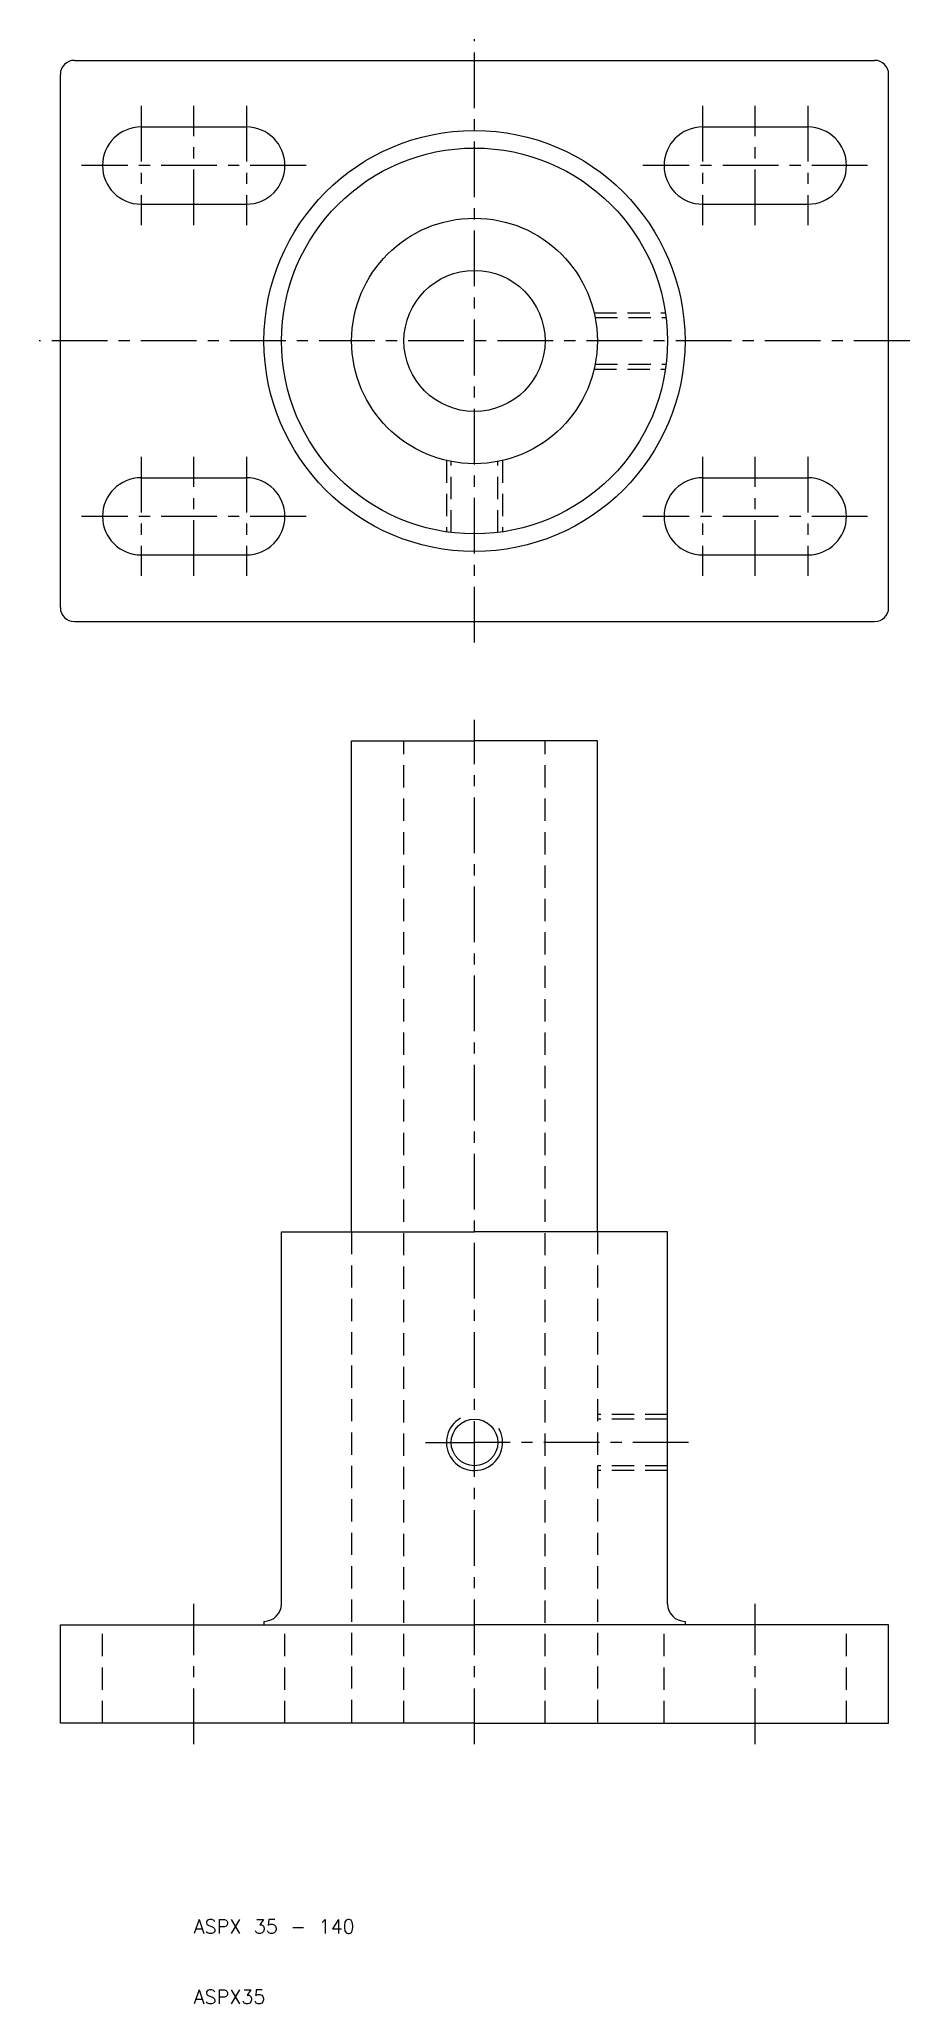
# Model space of a CAD drawing. Extents: x -12 to 112, y 10 to 290.
import ezdxf

# ---------------------------------------------------------------- set-up
doc = ezdxf.new("R2010")
doc.units = 0
doc.header["$LTSCALE"] = 0.25
doc.linetypes.add('CENTER', pattern=[50.8, 31.75, -6.35, 6.35, -6.35])
doc.linetypes.add('DASHED', pattern=[19.05, 12.7, -6.35])
doc.layers.get('0').update_dxf_attribs({"linetype": 'CONTINUOUS'})
doc.layers.add('CENTER', color=1, linetype='CENTER')
doc.styles.get("Standard").update_dxf_attribs({"font": 'txt.shx', "bigfont": 'extfont.shx'})

msp = doc.modelspace()

# ---------------------------------------------------------------- linework, layer by layer
for p, q in [((-7, 287), (107, 287)), ((-9, 209), (-9, 285)), ((109, 209), (109, 285)), ((2.5, 277.5), (17.5, 277.5)), ((82.5, 277.5), (97.5, 277.5)), ((2.5, 266.5), (17.5, 266.5)), ((82.5, 266.5), (97.5, 266.5)), ((2.5, 227.5), (17.5, 227.5)), ((82.5, 227.5), (97.5, 227.5)), ((2.5, 216.5), (17.5, 216.5)), ((82.5, 216.5), (97.5, 216.5)), ((-7, 207), (107, 207)), ((32.5, 120), (32.5, 190)), ((32.5, 190), (50, 190)), ((67.5, 190), (50, 190)), ((67.5, 120), (67.5, 190)), ((22.5, 67), (22.5, 120)), ((22.5, 120), (32.5, 120)), ((32.5, 120), (50, 120)), ((67.5, 120), (50, 120)), ((77.5, 120), (67.5, 120)), ((77.5, 67), (77.5, 120)), ((20, 64.5), (20, 64)), ((80, 64.5), (80, 64)), ((-9, 50), (-9, 64)), ((-9, 64), (22.5, 64)), ((22.5, 64), (50, 64)), ((77.5, 64), (50, 64)), ((109, 64), (77.5, 64)), ((109, 50), (109, 64)), ((50, 50), (-9, 50)), ((50, 50), (109, 50))]:
    msp.add_line(p, q)
at = {"color": 3, "linetype": 'DASHED'}
for p, q in [((67.036725, 251), (77.207536, 251)), ((67.181512, 250.3235), (77.298431, 250.3235)), ((67.181512, 243.6765), (77.298431, 243.6765)), ((67.036725, 243), (77.207536, 243)), ((46, 229.963275), (46, 219.792464)), ((46.6765, 219.701569), (46.6765, 229.818488)), ((53.3235, 219.701569), (53.3235, 229.818488)), ((54, 229.963275), (54, 219.792464)), ((39.95, 50), (39.95, 190)), ((60.05, 50), (60.05, 190)), ((32.5, 120), (32.5, 50)), ((67.5, 120), (67.5, 50)), ((77.5, 94), (67.5, 94)), ((77.5, 93.3235), (67.5, 93.3235)), ((77.5, 86.6765), (67.5, 86.6765)), ((77.5, 86), (67.5, 86)), ((-3, 50), (-3, 64)), ((23, 50), (23, 64)), ((77, 50), (77, 64)), ((103, 50), (103, 64))]:
    msp.add_line(p, q, dxfattribs=at)
for centre, radius in [((50, 247), 30), ((50, 247), 27.5), ((50, 247), 17.5), ((50, 247), 10.05), ((50, 90), 3.3235)]:
    msp.add_circle(centre, radius)
for centre, radius, start, end in [((-7, 285), 2, 90, 180), ((107, 285), 2, 0, 90), ((2.5, 272), 5.5, 90, 270), ((17.5, 272), 5.5, 270, 90), ((82.5, 272), 5.5, 90, 270), ((97.5, 272), 5.5, 270, 90), ((2.5, 222), 5.5, 90, 270), ((17.5, 222), 5.5, 270, 90), ((82.5, 222), 5.5, 90, 270), ((97.5, 222), 5.5, 270, 90), ((-7, 209), 2, 180, 270), ((107, 209), 2, 270, 0), ((20, 67), 2.5, 270, 0), ((80, 67), 2.5, 180, 270)]:
    msp.add_arc(centre, radius, start, end)
at = {"color": 3}
msp.add_arc((50, 90), 4, 120, 30, dxfattribs=at)
at = {"layer": 'CENTER', "color": 1, "linetype": 'CENTER'}
for p, q in [((50, 204), (50, 290)), ((2.5, 280.5), (2.5, 263.5)), ((10, 263.5), (10, 280.5)), ((17.5, 280.5), (17.5, 263.5)), ((82.5, 280.5), (82.5, 263.5)), ((90, 263.5), (90, 280.5)), ((97.5, 280.5), (97.5, 263.5)), ((26, 272), (-6, 272)), ((106, 272), (74, 272)), ((112, 247), (-12, 247)), ((2.5, 230.5), (2.5, 213.5)), ((10, 213.5), (10, 230.5)), ((17.5, 230.5), (17.5, 213.5)), ((82.5, 230.5), (82.5, 213.5)), ((90, 213.5), (90, 230.5)), ((97.5, 230.5), (97.5, 213.5)), ((26, 222), (-6, 222)), ((106, 222), (74, 222)), ((50, 47), (50, 193)), ((43, 90), (50, 90)), ((80.5, 90), (50, 90)), ((10, 47), (10, 67)), ((90, 47), (90, 67))]:
    msp.add_line(p, q, dxfattribs=at)

# ---------------------------------------------------------------- texts
for s, p in [('ASPX 35 - 140', (10, 20)), ('ASPX35', (10, 10))]:
    msp.add_text(s, height=2).set_placement(p)

doc.saveas('drawing.dxf')
